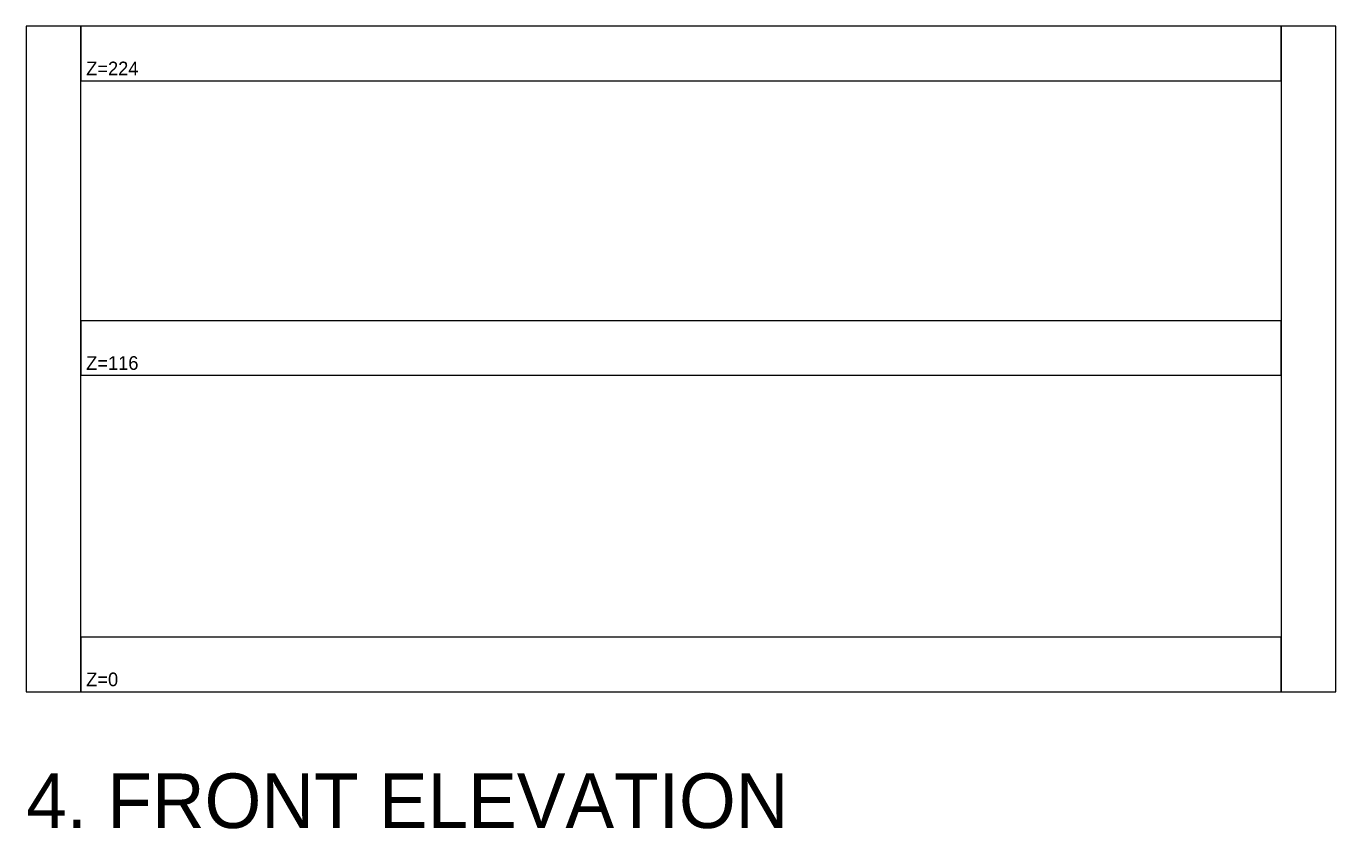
# Model space of a CAD drawing. Header units: metres. Extents: x -20 to 2060, y -1350 to 300.
# Drawn here: x -20 to 460, y -1050.3 to -756 of the extents above; entities that cross this region are included whole.
import ezdxf

# ---------------------------------------------------------------- set-up
doc = ezdxf.new("R2010")
doc.units = ezdxf.units.M

msp = doc.modelspace()

# ---------------------------------------------------------------- linework, layer by layer
at = {"color": 4, "linetype": 'CONTINUOUS'}
for points in [[(-20, -1000), (0, -1000), (0, -756), (-20, -756), (-20, -1000)], [(440, -1000), (460, -1000), (460, -756), (440, -756), (440, -1000)]]:
    msp.add_lwpolyline(points, dxfattribs=at)
at = {"color": 3, "linetype": 'CONTINUOUS'}
for points in [[(0, -776), (440, -776), (440, -756), (0, -756), (0, -776)], [(0, -884), (440, -884), (440, -864), (0, -864), (0, -884)], [(0, -1000), (440, -1000), (440, -980), (0, -980), (0, -1000)]]:
    msp.add_lwpolyline(points, dxfattribs=at)

# ---------------------------------------------------------------- texts
for s, height, p in [('Z=224', 5, (2, -774)), ('Z=116', 5, (2, -882)), ('Z=0', 5, (2, -998)), ('4. FRONT ELEVATION', 20, (-20, -1050))]:
    msp.add_text(s, height=height).set_placement(p)

doc.saveas('drawing.dxf')
